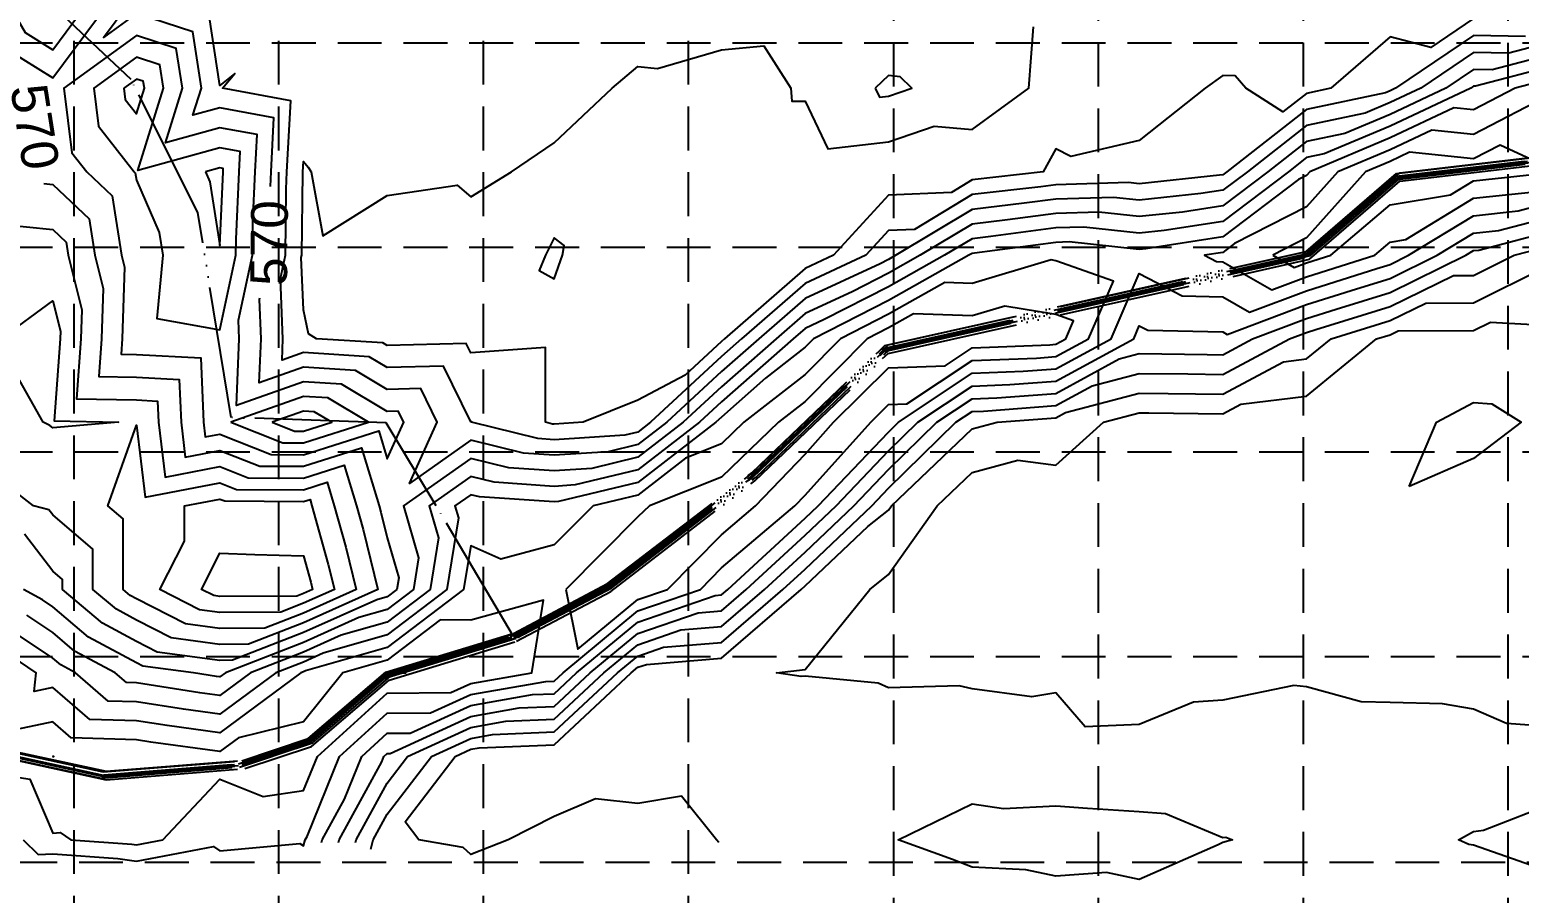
# Model space of a CAD drawing. Header units: feet. Extents: x 2468808 to 2471949, y 7110842 to 7112807.
# Drawn here: x 2469289.5 to 2469645.9, y 7111228.6 to 7111435.4 of the extents above; entities that cross this region are included whole.
import ezdxf
from ezdxf.enums import TextEntityAlignment as Align

# ---------------------------------------------------------------- set-up
doc = ezdxf.new("R2010")
doc.units = ezdxf.units.FT
doc.header["$LTSCALE"] = 35
doc.header["$MEASUREMENT"] = 0
doc.linetypes.add('FL1', pattern=[1.2, 0.9, -0.075, 0, -0.075, 0, -0.075, 0, -0.075])
doc.linetypes.add('HIDDEN', pattern=[0.375, 0.25, -0.125])
for name, color, linetype in [('CONTOURS-MAJ', 250, 'CONTINUOUS'), ('CONTOURS-MIN', 250, 'CONTINUOUS'), ('CREEK_FL', 250, 'FL1'), ('GRID', 254, 'HIDDEN')]:
    doc.layers.add(name, color=color, linetype=linetype)
doc.styles.get("Standard").update_dxf_attribs({"font": 'ARIAL.TTF'})

msp = doc.modelspace()

# ---------------------------------------------------------------- linework, layer by layer
at = {"layer": 'CONTOURS-MAJ', "color": 42}
for points, elevation in [([(2469347.06, 7111397.93), (2469347.21, 7111401.42), (2469347.91, 7111414.35), (2469334.99, 7111416.74), (2469328.53, 7111414.97), (2469330.55, 7111421.42), (2469328.47, 7111434.9), (2469314.99, 7111439.29), (2469307.14, 7111433.57), (2469312.95, 7111441.42), (2469309.49, 7111455.92), (2469294.99, 7111458.27), (2469283.87, 7111450.3), (2469291.7, 7111461.42), (2469288.43, 7111474.86)], 570), ([(2469654.99, 7111432.86), (2469643.4, 7111429.83), (2469634.99, 7111430), (2469622.32, 7111421.42), (2469614.99, 7111417.98), (2469609.02, 7111415.45), (2469594.99, 7111412.5), (2469580.85, 7111401.42), (2469574.99, 7111396.99), (2469569.74, 7111396.18), (2469554.99, 7111394.6), (2469548.83, 7111395.27), (2469534.99, 7111394.87), (2469527.43, 7111393.87), (2469514.99, 7111392.42), (2469496.76, 7111381.42), (2469494.99, 7111380.43), (2469492.96, 7111379.39), (2469474.99, 7111371.09), (2469463.93, 7111361.42), (2469454.99, 7111353.56), (2469441.92, 7111341.42), (2469434.99, 7111336.07), (2469427.92, 7111334.36), (2469414.99, 7111333.54), (2469407.6, 7111334.03), (2469394.99, 7111337.11), (2469380.35, 7111326.78), (2469387, 7111341.42), (2469383.05, 7111349.49), (2469374.99, 7111349.29), (2469367.4, 7111353.84), (2469354.99, 7111354.62), (2469344.41, 7111350.85), (2469344.83, 7111361.42), (2469344.43, 7111370.86), (2469344.51, 7111371.23)], 570), ([(2469292.83, 7111398.58), (2469294.99, 7111398.37), (2469303.68, 7111390.11), (2469305.06, 7111381.42), (2469307.04, 7111373.48), (2469306.64, 7111361.42), (2469305.99, 7111352.42), (2469314.99, 7111352.24), (2469325.25, 7111351.68), (2469325.67, 7111341.42), (2469326.67, 7111333.11), (2469334.99, 7111334.69), (2469344.5, 7111330.93), (2469354.99, 7111330.88), (2469368.86, 7111335.29), (2469373.05, 7111321.42), (2469373.47, 7111319.9), (2469374.99, 7111313.73), (2469377.76, 7111304.19), (2469377.31, 7111301.42), (2469374.99, 7111299.66), (2469372.51, 7111298.94), (2469354.99, 7111291.06), (2469338, 7111284.44), (2469334.99, 7111284.42), (2469319.96, 7111286.39), (2469314.99, 7111288.94), (2469306.88, 7111293.31), (2469297.32, 7111301.42), (2469297.32, 7111303.75), (2469294.99, 7111305.76), (2469288.21, 7111314.65)], 570), ([(2469371.06, 7111239.24), (2469371.64, 7111241.42), (2469374.99, 7111247.56), (2469385.59, 7111261.42), (2469394.99, 7111265.74), (2469400.22, 7111266.66), (2469414.99, 7111267.26), (2469430.12, 7111281.42), (2469434.99, 7111285.45), (2469441.14, 7111287.58), (2469454.99, 7111288.73), (2469469.72, 7111301.42), (2469474.99, 7111306.28), (2469490.99, 7111321.42), (2469494.99, 7111325.62), (2469511.11, 7111341.42), (2469514.99, 7111344), (2469517.68, 7111344.11), (2469534.99, 7111345.42), (2469543.73, 7111350.16), (2469554.99, 7111353.14), (2469566.57, 7111353), (2469574.99, 7111352.89), (2469590.91, 7111361.42), (2469594.99, 7111362.96), (2469597.24, 7111363.67), (2469614.99, 7111369.14), (2469630.15, 7111376.58), (2469634.99, 7111376.6), (2469644.68, 7111381.42), (2469654.99, 7111384.12)], 570), ([(2469188.49, 7111315.67), (2469189.09, 7111315.52), (2469194.99, 7111308.48), (2469201.09, 7111307.53), (2469203.72, 7111301.42), (2469210.74, 7111297.18), (2469214.99, 7111295.18), (2469227.78, 7111294.21), (2469234.99, 7111287.51), (2469248.3, 7111294.73), (2469241.66, 7111281.42), (2469250.49, 7111276.93), (2469254.99, 7111275.44), (2469269.99, 7111276.43), (2469271.38, 7111261.42), (2469272.96, 7111259.4), (2469274.99, 7111258.3), (2469289.53, 7111255.97), (2469294.99, 7111243.01), (2469296.79, 7111243.23), (2469299.31, 7111241.42)], 565), ([(2469299.31, 7111241.42), (2469313.93, 7111240.37), (2469314.99, 7111240.2), (2469321.33, 7111241.42), (2469334.99, 7111255.94), (2469345.34, 7111251.78), (2469354.99, 7111253.22), (2469358.32, 7111261.42), (2469374.99, 7111276.57), (2469390.24, 7111276.68), (2469394.99, 7111278.86), (2469409.62, 7111281.42), (2469412.39, 7111298.82), (2469394.99, 7111294.01), (2469387.71, 7111294.14), (2469374.99, 7111284.48), (2469364.4, 7111281.42), (2469354.99, 7111269.68), (2469339.43, 7111265.86), (2469334.99, 7111262.56), (2469318.41, 7111264.85), (2469314.99, 7111265.38), (2469299.41, 7111265.84), (2469294.99, 7111269.66), (2469280.13, 7111266.56)], 565)]:
    msp.add_lwpolyline(points, dxfattribs=dict(at, elevation=elevation))
at = {"layer": 'CONTOURS-MAJ', "color": 42, "elevation": 565}
for points in [[(2469586.91, 7111381.42), (2469592.04, 7111378.47), (2469594.99, 7111379.58), (2469600.8, 7111381.42), (2469614.99, 7111393.54), (2469629.43, 7111395.86), (2469634.99, 7111399.25), (2469654.98, 7111401.41), (2469654.99, 7111401.41), (2469655.23, 7111401.42), (2469655.02, 7111401.46), (2469654.99, 7111401.47), (2469641.38, 7111407.82), (2469634.99, 7111404.48), (2469619.66, 7111406.09), (2469614.99, 7111403.9), (2469609.14, 7111401.42), (2469594.99, 7111385.56)], [(2469417.75, 7111301.42), (2469420.64, 7111287.08), (2469434.99, 7111298.96), (2469442.12, 7111301.42), (2469454.99, 7111314.51), (2469463.14, 7111321.42), (2469474.99, 7111333.83), (2469481.84, 7111341.42), (2469494.99, 7111354.46), (2469508.52, 7111354.95), (2469514.99, 7111359.26), (2469533.57, 7111360), (2469534.99, 7111360.11), (2469537.41, 7111361.42), (2469539.26, 7111365.69), (2469534.99, 7111367.2), (2469522.82, 7111369.25), (2469514.99, 7111366.92), (2469500.93, 7111367.37), (2469494.99, 7111364.02), (2469489.89, 7111361.42), (2469474.99, 7111346.43), (2469468.61, 7111341.42), (2469454.99, 7111328.32), (2469437.77, 7111321.42), (2469434.99, 7111318.75)]]:
    msp.add_lwpolyline(points, close=True, dxfattribs=at)
at = {"layer": 'CONTOURS-MIN', "color": 42}
for points, elevation in [([(2469278, 7111441.42), (2469284.19, 7111430.63), (2469294.99, 7111423.89), (2469307.97, 7111441.42), (2469305.47, 7111451.9), (2469294.99, 7111453.6)], 569), ([(2469284.52, 7111441.42), (2469288.34, 7111434.77), (2469294.99, 7111430.62), (2469302.99, 7111441.42), (2469301.44, 7111447.88), (2469294.99, 7111448.92)], 568), ([(2469331.05, 7111341.42), (2469331.47, 7111337.91), (2469334.99, 7111338.58), (2469347.28, 7111333.71), (2469354.99, 7111333.67), (2469372.97, 7111339.4), (2469374.99, 7111332.71), (2469378.95, 7111341.42), (2469377.65, 7111344.08), (2469374.99, 7111344.01), (2469364.11, 7111350.54), (2469354.99, 7111351.11), (2469338.97, 7111345.41), (2469339.6, 7111361.42), (2469339.42, 7111365.85), (2469342.76, 7111381.42), (2469342.87, 7111389.3), (2469343.39, 7111401.42), (2469343.87, 7111410.31), (2469334.99, 7111411.95), (2469321.92, 7111408.36), (2469326, 7111421.42), (2469324.53, 7111430.96), (2469314.99, 7111434.07), (2469297.62, 7111421.42), (2469299.55, 7111405.98), (2469303.1, 7111401.42), (2469309.2, 7111395.63), (2469311.46, 7111381.42), (2469312.17, 7111378.6), (2469311.59, 7111361.42), (2469311.33, 7111357.76), (2469314.99, 7111357.69), (2469330.42, 7111356.86)], 569), ([(2469321.3, 7111381.42), (2469319.87, 7111366.3), (2469334.99, 7111363.57), (2469338.82, 7111381.42), (2469338.88, 7111385.31), (2469339.57, 7111401.42), (2469339.83, 7111406.27), (2469334.99, 7111407.16), (2469315.31, 7111401.75), (2469321.46, 7111421.42), (2469320.59, 7111427.02), (2469314.99, 7111428.85), (2469304.79, 7111421.42), (2469305.92, 7111412.36), (2469314.43, 7111401.42), (2469314.72, 7111401.15), (2469314.99, 7111399.44), (2469320.44, 7111386.87)], 568), ([(2469311.96, 7111421.42), (2469312.3, 7111418.73), (2469314.99, 7111415.27), (2469316.91, 7111421.42), (2469316.65, 7111423.09), (2469314.99, 7111423.63)], 567), ([(2469491.78, 7111421.42), (2469492.82, 7111419.25), (2469494.99, 7111419.51), (2469500.56, 7111421.42), (2469497.75, 7111424.18), (2469494.99, 7111424.47)], 571), ([(2469331.53, 7111401.42), (2469332.57, 7111399.01), (2469334.99, 7111383.75), (2469335.75, 7111401.42), (2469335.79, 7111402.23), (2469334.99, 7111402.38)], 567), ([(2469412.86, 7111381.42), (2469411.34, 7111377.77), (2469414.99, 7111375.76), (2469416.93, 7111381.42), (2469417.37, 7111383.8), (2469414.99, 7111385.61)], 572), ([(2469294.24, 7111340.68), (2469292.71, 7111341.42), (2469286.32, 7111352.76), (2469282.65, 7111361.42), (2469294.99, 7111370.5), (2469296.8, 7111363.23), (2469296.74, 7111361.42), (2469295.31, 7111341.74), (2469310.68, 7111341.42), (2469294.99, 7111340.1)], 572), ([(2469337.62, 7111341.42), (2469350.07, 7111336.5), (2469354.99, 7111336.47), (2469370.52, 7111341.42), (2469360.81, 7111347.25), (2469354.99, 7111347.61)], 568), ([(2469619.59, 7111326.03), (2469626.1, 7111341.42), (2469634.99, 7111346.2), (2469639.37, 7111345.81), (2469646.39, 7111341.42), (2469634.99, 7111332.79)], 573), ([(2469347.45, 7111341.42), (2469352.85, 7111339.28), (2469354.99, 7111339.27), (2469361.73, 7111341.42), (2469357.52, 7111343.95), (2469354.99, 7111344.11)], 567), ([(2469313.53, 7111299.97), (2469311.82, 7111301.42), (2469311.84, 7111318.27), (2469308.18, 7111321.42), (2469314.99, 7111340.7), (2469317.07, 7111323.5), (2469334.99, 7111326.92), (2469338.93, 7111325.36), (2469354.99, 7111325.28), (2469360.64, 7111327.08), (2469362.35, 7111321.42), (2469365.1, 7111311.53), (2469367.59, 7111301.42), (2469354.99, 7111295.75), (2469345.7, 7111292.13), (2469334.99, 7111292.07), (2469326.72, 7111293.15), (2469314.99, 7111299.18)], 572), ([(2469330.1, 7111296.54), (2469320.6, 7111301.42), (2469326.51, 7111312.95), (2469326.54, 7111321.42), (2469334.99, 7111323.03), (2469336.14, 7111322.58), (2469354.99, 7111322.48), (2469356.54, 7111322.97), (2469357, 7111321.42), (2469360.92, 7111307.35), (2469362.37, 7111301.42), (2469354.99, 7111298.1), (2469349.54, 7111295.98), (2469334.99, 7111295.9)], 573), ([(2469333.49, 7111299.92), (2469330.56, 7111301.42), (2469334.99, 7111310.05), (2469343.31, 7111309.75), (2469354.99, 7111309.43), (2469356.73, 7111303.16), (2469357.16, 7111301.42), (2469354.99, 7111300.45), (2469353.39, 7111299.82), (2469334.99, 7111299.72)], 574), ([(2469374.92, 7111281.42), (2469374.65, 7111281.08), (2469374.99, 7111281.39), (2469379.46, 7111281.42), (2469375.07, 7111281.5), (2469374.99, 7111281.44)], 564), ([(2469294.93, 7111261.42), (2469294.98, 7111261.42), (2469294.99, 7111261.4), (2469295.2, 7111261.42), (2469294.99, 7111261.43), (2469294.99, 7111261.43)], 564), ([(2469510.32, 7111236.76), (2469497.25, 7111241.42), (2469514.99, 7111250.06), (2469522.48, 7111248.91), (2469534.99, 7111249.58), (2469542.59, 7111249.03), (2469554.99, 7111248.22), (2469561.29, 7111247.72), (2469574.99, 7111242.03), (2469575.67, 7111242.1), (2469577.25, 7111241.42), (2469574.99, 7111240.81), (2469573.84, 7111240.27), (2469554.99, 7111231.95), (2469547.15, 7111233.58), (2469534.99, 7111232.73), (2469527.84, 7111234.27), (2469514.99, 7111234.91)], 572), ([(2469633.85, 7111240.28), (2469631.39, 7111241.42), (2469634.99, 7111243.42), (2469637.35, 7111243.79), (2469654.99, 7111250.65), (2469666.2, 7111252.63), (2469669.35, 7111241.42), (2469654.99, 7111235.48), (2469648.86, 7111235.3), (2469634.99, 7111240.13)], 572)]:
    msp.add_lwpolyline(points, close=True, dxfattribs=dict(at, elevation=elevation))
for points, elevation in [([(2469647.38, 7111433.81), (2469634.99, 7111434.06), (2469616.33, 7111421.42), (2469614.99, 7111420.79), (2469613.9, 7111420.33), (2469594.99, 7111416.35), (2469575.93, 7111401.42), (2469574.99, 7111400.71), (2469574.15, 7111400.58), (2469554.99, 7111398.54), (2469552.39, 7111398.82), (2469534.99, 7111398.32), (2469531.41, 7111397.84), (2469514.99, 7111395.94), (2469501.16, 7111387.59), (2469494.99, 7111387.34), (2469489.57, 7111381.42), (2469474.99, 7111374.69), (2469459.81, 7111361.42), (2469454.99, 7111357.18), (2469438.02, 7111341.42), (2469434.99, 7111339.08), (2469431.9, 7111338.33), (2469414.99, 7111337.26), (2469411.09, 7111337.52), (2469395.15, 7111341.42), (2469395.15, 7111341.58), (2469394.99, 7111341.57), (2469388.46, 7111354.9), (2469374.99, 7111354.56), (2469370.7, 7111357.13), (2469354.99, 7111358.12), (2469349.85, 7111356.29), (2469350.06, 7111361.42), (2469349.45, 7111375.88), (2469350.64, 7111381.42), (2469350.85, 7111397.29), (2469351.03, 7111401.42), (2469351.96, 7111418.39), (2469335.59, 7111421.42), (2469338.55, 7111424.98), (2469334.99, 7111422.11), (2469332.4, 7111438.84)], 571), ([(2469634.99, 7111438.12), (2469624.75, 7111431.19), (2469614.99, 7111433.72), (2469600.79, 7111421.42), (2469594.99, 7111420.2), (2469589.35, 7111415.79), (2469580.46, 7111421.42), (2469577.94, 7111424.37), (2469574.99, 7111424.5), (2469570.77, 7111421.42), (2469554.99, 7111408.9), (2469538.62, 7111405.06), (2469534.99, 7111406.95), (2469531.97, 7111401.42), (2469514.99, 7111399.45), (2469510.02, 7111396.46), (2469494.99, 7111395.84), (2469481.77, 7111381.42), (2469474.99, 7111378.29), (2469455.7, 7111361.42), (2469454.99, 7111360.8), (2469446.29, 7111352.72), (2469434.99, 7111346.73), (2469421.87, 7111341.42), (2469414.99, 7111340.99), (2469414.58, 7111341.01), (2469412.91, 7111341.42), (2469412.91, 7111359.34), (2469394.99, 7111358.02), (2469393.87, 7111360.3), (2469374.99, 7111359.83), (2469373.99, 7111360.43), (2469358.12, 7111361.42), (2469356.2, 7111362.64), (2469354.99, 7111368.38), (2469354.46, 7111380.89), (2469354.57, 7111381.42), (2469354.85, 7111401.28), (2469354.85, 7111401.42), (2469354.99, 7111403.91), (2469356.06, 7111402.5), (2469356.83, 7111401.42), (2469359.63, 7111386.06), (2469374.99, 7111395.7), (2469391.77, 7111398.21), (2469394.99, 7111395.41), (2469404.75, 7111401.42), (2469414.99, 7111408.38), (2469428.85, 7111421.42), (2469434.99, 7111426.61), (2469439.7, 7111426.13), (2469454.99, 7111430.65), (2469465.12, 7111431.55), (2469471.62, 7111421.42), (2469471.86, 7111418.3), (2469474.99, 7111418.32), (2469480.47, 7111406.91), (2469494.99, 7111408.6), (2469505.93, 7111412.36), (2469514.99, 7111411.56), (2469528.52, 7111421.42), (2469529.66, 7111436.09)], 572), ([(2469654.99, 7111429.92), (2469639.42, 7111425.86), (2469634.99, 7111425.95), (2469628.31, 7111421.42), (2469614.99, 7111415.16), (2469604.14, 7111410.58), (2469594.99, 7111408.65), (2469585.76, 7111401.42), (2469574.99, 7111393.27), (2469565.34, 7111391.77), (2469554.99, 7111390.67), (2469545.28, 7111391.72), (2469534.99, 7111391.42), (2469523.46, 7111389.89), (2469514.99, 7111388.91), (2469502.58, 7111381.42), (2469494.99, 7111377.14), (2469486.27, 7111372.7), (2469474.99, 7111367.49), (2469468.05, 7111361.42), (2469454.99, 7111349.93), (2469445.82, 7111341.42), (2469434.99, 7111333.05), (2469423.95, 7111330.38), (2469414.99, 7111329.82), (2469404.1, 7111330.54), (2469394.99, 7111332.77), (2469378.91, 7111321.42), (2469382.53, 7111308.96), (2469381.31, 7111301.42), (2469374.99, 7111296.62), (2469368.24, 7111294.68), (2469354.99, 7111288.71), (2469336.29, 7111281.42), (2469334.99, 7111280.46), (2469334.14, 7111280.57), (2469328.68, 7111281.42), (2469316.57, 7111283.01), (2469314.99, 7111283.82), (2469303.55, 7111289.98), (2469294.99, 7111297.24), (2469292.49, 7111298.92), (2469288, 7111301.42)], 569), ([(2469654.99, 7111426.99), (2469635.45, 7111421.88), (2469634.99, 7111421.89), (2469634.3, 7111421.42), (2469614.99, 7111412.34), (2469599.26, 7111405.7), (2469594.99, 7111404.8), (2469590.68, 7111401.42), (2469574.99, 7111389.55), (2469560.93, 7111387.37), (2469554.99, 7111386.73), (2469541.73, 7111388.16), (2469534.99, 7111387.97), (2469519.48, 7111385.92), (2469514.99, 7111385.39), (2469508.41, 7111381.42), (2469494.99, 7111373.86), (2469479.58, 7111366.01), (2469474.99, 7111363.89), (2469472.16, 7111361.42), (2469454.99, 7111346.31), (2469449.72, 7111341.42), (2469434.99, 7111330.04), (2469419.97, 7111326.41), (2469414.99, 7111326.09), (2469400.61, 7111327.05), (2469394.99, 7111328.42), (2469385.07, 7111321.42), (2469387.3, 7111313.74), (2469385.3, 7111301.42), (2469374.99, 7111293.59), (2469363.97, 7111290.41), (2469354.99, 7111286.36), (2469342.31, 7111281.42), (2469334.99, 7111275.98), (2469330.21, 7111276.64), (2469314.99, 7111279.01), (2469312.65, 7111279.08), (2469309.94, 7111281.42), (2469300.22, 7111286.65), (2469294.99, 7111291.09), (2469288.8, 7111295.23)], 568), ([(2469654.99, 7111424.05), (2469644.94, 7111421.42), (2469634.99, 7111416.22), (2469630.28, 7111416.72), (2469614.99, 7111409.53), (2469595.81, 7111401.42), (2469594.99, 7111400.5), (2469593.1, 7111399.53), (2469574.99, 7111385.82), (2469556.53, 7111382.96), (2469554.99, 7111382.8), (2469538.18, 7111384.61), (2469534.99, 7111384.52), (2469515.51, 7111381.94), (2469514.99, 7111381.88), (2469514.23, 7111381.42), (2469494.99, 7111370.58), (2469477.01, 7111361.42), (2469474.99, 7111359.39), (2469465.54, 7111351.97), (2469454.99, 7111342.69), (2469453.62, 7111341.42), (2469434.99, 7111327.03), (2469416, 7111322.43), (2469414.99, 7111322.37), (2469397.12, 7111323.56), (2469394.99, 7111324.08), (2469391.23, 7111321.42), (2469392.07, 7111318.51), (2469389.3, 7111301.42), (2469374.99, 7111290.55), (2469359.7, 7111286.14), (2469354.99, 7111284.02), (2469348.33, 7111281.42), (2469334.99, 7111271.51), (2469326.28, 7111272.71), (2469314.99, 7111274.47), (2469308.23, 7111274.67), (2469300.42, 7111281.42), (2469296.89, 7111283.32), (2469294.99, 7111284.94), (2469285.11, 7111291.55)], 567), ([(2469653.68, 7111420.12), (2469634.99, 7111410.35), (2469624.97, 7111411.4), (2469614.99, 7111406.71), (2469602.47, 7111401.42), (2469594.99, 7111393.03), (2469577.78, 7111384.22), (2469574.99, 7111382.1), (2469570.6, 7111381.42), (2469573.49, 7111379.92), (2469574.99, 7111379.89), (2469586.7, 7111373.14), (2469594.99, 7111376.26), (2469611.31, 7111381.42), (2469614.99, 7111384.57), (2469618.74, 7111385.17), (2469634.99, 7111395.07), (2469650.29, 7111396.73)], 566), ([(2469359.27, 7111240.79), (2469359.44, 7111241.42), (2469364.77, 7111251.2), (2469368.92, 7111261.42), (2469374.99, 7111266.94), (2469380.54, 7111266.97), (2469394.99, 7111273.61), (2469409.77, 7111276.2), (2469414.99, 7111276.42), (2469420.34, 7111281.42), (2469434.99, 7111293.56), (2469453.52, 7111299.95), (2469454.99, 7111300.07), (2469456.55, 7111301.42), (2469474.99, 7111318.43), (2469478.15, 7111321.42), (2469494.99, 7111339.1), (2469497.36, 7111341.42), (2469514.99, 7111353.16), (2469527.21, 7111353.64), (2469534.99, 7111354.23), (2469548.24, 7111361.42), (2469554.99, 7111377.04), (2469565.26, 7111371.69), (2469574.99, 7111371.48), (2469581.37, 7111367.8), (2469594.99, 7111372.93), (2469611.83, 7111378.26), (2469614.99, 7111379.24), (2469619.44, 7111381.42), (2469634.99, 7111390.89), (2469645.61, 7111392.04), (2469654.99, 7111394.5)], 567), ([(2469282.43, 7111388.86), (2469294.99, 7111387.61), (2469298.16, 7111384.59), (2469298.67, 7111381.42), (2469301.92, 7111368.35), (2469301.69, 7111361.42), (2469300.65, 7111347.08), (2469314.99, 7111346.78), (2469320.08, 7111346.51), (2469320.28, 7111341.42), (2469321.87, 7111328.31), (2469334.99, 7111330.8), (2469341.71, 7111328.15), (2469354.99, 7111328.08), (2469364.75, 7111331.19), (2469367.7, 7111321.42), (2469369.29, 7111315.72), (2469372.8, 7111301.42), (2469354.99, 7111293.4), (2469341.85, 7111288.28), (2469334.99, 7111288.25), (2469323.34, 7111289.77), (2469314.99, 7111294.06), (2469310.2, 7111296.64), (2469304.57, 7111301.42), (2469304.58, 7111311.01), (2469294.99, 7111319.27), (2469294.06, 7111320.49), (2469290.39, 7111321.42), (2469281.69, 7111328.13)], 571), ([(2469363.34, 7111240.79), (2469363.51, 7111241.42), (2469373.7, 7111260.14), (2469374.23, 7111261.42), (2469374.99, 7111262.12), (2469375.69, 7111262.12), (2469394.99, 7111270.99), (2469406.59, 7111273.02), (2469414.99, 7111273.37), (2469423.6, 7111281.42), (2469434.99, 7111290.86), (2469449.39, 7111295.83), (2469454.99, 7111296.29), (2469460.94, 7111301.42), (2469474.99, 7111314.38), (2469482.43, 7111321.42), (2469494.99, 7111334.6), (2469501.95, 7111341.42), (2469514.99, 7111350.11), (2469524.03, 7111350.47), (2469534.99, 7111351.29), (2469553.65, 7111361.42), (2469554.99, 7111364.52), (2469557.03, 7111363.46), (2469574.99, 7111363.07), (2469576.04, 7111362.47), (2469594.99, 7111369.61), (2469606.97, 7111373.4), (2469614.99, 7111375.87), (2469626.3, 7111381.42), (2469634.99, 7111386.72), (2469640.92, 7111387.36), (2469654.99, 7111391.04)], 568), ([(2469367.41, 7111240.79), (2469367.58, 7111241.42), (2469374.99, 7111255.03), (2469379.88, 7111261.42), (2469394.99, 7111268.36), (2469403.41, 7111269.84), (2469414.99, 7111270.31), (2469426.86, 7111281.42), (2469434.99, 7111288.16), (2469445.27, 7111291.7), (2469454.99, 7111292.51), (2469465.33, 7111301.42), (2469474.99, 7111310.33), (2469486.71, 7111321.42), (2469494.99, 7111330.11), (2469506.53, 7111341.42), (2469514.99, 7111347.06), (2469520.86, 7111347.29), (2469534.99, 7111348.36), (2469550.15, 7111356.59), (2469554.99, 7111357.87), (2469571.24, 7111357.67), (2469574.99, 7111357.62), (2469582.08, 7111361.42), (2469594.99, 7111366.28), (2469602.1, 7111368.53), (2469614.99, 7111372.51), (2469633.16, 7111381.42), (2469634.99, 7111382.54), (2469636.24, 7111382.67), (2469654.99, 7111387.58)], 569), ([(2469287.92, 7111241.42), (2469291.52, 7111237.95), (2469294.99, 7111238.12), (2469310.56, 7111236.99), (2469314.99, 7111236.29), (2469333.41, 7111239.85), (2469334.99, 7111238.78), (2469354.14, 7111240.57), (2469354.99, 7111239.98), (2469355.37, 7111241.42), (2469355.84, 7111242.27), (2469363.62, 7111261.42), (2469374.99, 7111271.75), (2469385.39, 7111271.83), (2469394.99, 7111276.23), (2469412.95, 7111279.38), (2469414.99, 7111279.47), (2469417.08, 7111281.42), (2469434.99, 7111296.26), (2469449.95, 7111301.42), (2469454.99, 7111306.55), (2469472.53, 7111321.42), (2469474.99, 7111323.99), (2469490.71, 7111341.42), (2469494.99, 7111345.66), (2469499.39, 7111345.82), (2469514.99, 7111356.21), (2469530.39, 7111356.82), (2469534.99, 7111357.17), (2469542.82, 7111361.42), (2469548.79, 7111375.23), (2469534.99, 7111380.11), (2469533.87, 7111380.3), (2469514.99, 7111374.68), (2469508.45, 7111374.88), (2469494.99, 7111367.3), (2469483.45, 7111361.42), (2469474.99, 7111352.91), (2469460.36, 7111341.42), (2469454.99, 7111336.26), (2469446.38, 7111332.81), (2469434.99, 7111324.01), (2469424.28, 7111321.42), (2469414.99, 7111312.1), (2469402.23, 7111308.67), (2469394.99, 7111311.85), (2469393.29, 7111301.42), (2469374.99, 7111287.51), (2469355.44, 7111281.87), (2469354.99, 7111281.67), (2469354.36, 7111281.42), (2469334.99, 7111267.04), (2469322.34, 7111268.78), (2469314.99, 7111269.92), (2469303.82, 7111270.25), (2469294.99, 7111277.89), (2469290.53, 7111276.96), (2469291.04, 7111281.42), (2469281.43, 7111287.86)], 566), ([(2469454.34, 7111240.79), (2469453.82, 7111241.42), (2469445.43, 7111251.86), (2469434.99, 7111250.14), (2469424.84, 7111251.28), (2469414.99, 7111247.05), (2469403.93, 7111241.42), (2469394.99, 7111237.95), (2469393.18, 7111239.61), (2469382.59, 7111241.42), (2469379.3, 7111245.73), (2469391.3, 7111261.42), (2469394.99, 7111263.12), (2469397.04, 7111263.48), (2469414.99, 7111264.21), (2469433.38, 7111281.42), (2469434.99, 7111282.75), (2469437.02, 7111283.45), (2469454.99, 7111284.95), (2469474.11, 7111301.42), (2469474.99, 7111302.23), (2469490.05, 7111316.48), (2469494.99, 7111320.41), (2469495.7, 7111321.42), (2469514.99, 7111339.82), (2469520.98, 7111341.42), (2469534.99, 7111342.48), (2469537.3, 7111343.74), (2469554.99, 7111348.41), (2469561.9, 7111348.33), (2469574.99, 7111348.15), (2469589.5, 7111355.93), (2469594.99, 7111356.62), (2469600.86, 7111361.42), (2469614.99, 7111365.78), (2469623.54, 7111369.97), (2469634.99, 7111370.01), (2469652.11, 7111378.54)], 571), ([(2469654.99, 7111268.38), (2469642.83, 7111269.27), (2469634.99, 7111272.72), (2469627.58, 7111274.02), (2469614.99, 7111274.3), (2469608.06, 7111274.5), (2469594.99, 7111278.1), (2469591.98, 7111278.41), (2469574.99, 7111274.92), (2469567.98, 7111274.41), (2469554.99, 7111269.05), (2469542.07, 7111268.5), (2469534.99, 7111276.62), (2469529.26, 7111275.69), (2469514.99, 7111277.56), (2469511.89, 7111278.32), (2469494.99, 7111277.84), (2469492.52, 7111278.96), (2469474.99, 7111280.63), (2469474.1, 7111280.53), (2469468.17, 7111281.42), (2469474.99, 7111282.25), (2469490.51, 7111301.42), (2469494.99, 7111304.99), (2469506.62, 7111321.42), (2469514.99, 7111329.4), (2469525.89, 7111332.32), (2469534.99, 7111331.13), (2469546.42, 7111341.42), (2469554.99, 7111343.69), (2469557.23, 7111343.66), (2469574.99, 7111343.42), (2469579.3, 7111345.73), (2469594.99, 7111347.7), (2469611.78, 7111361.42), (2469614.99, 7111362.41), (2469616.93, 7111363.36), (2469634.99, 7111363.43), (2469638.99, 7111365.42), (2469654.99, 7111364.52)], 572)]:
    msp.add_lwpolyline(points, dxfattribs=dict(at, elevation=elevation))
at = {"layer": 'CREEK_FL', "color": 5}
for points in [[(2469405.21, 7111290.11), (2469386.73, 7111321.4), (2469374.79, 7111341.28), (2469337.64, 7111342.61), (2469329.68, 7111391.67), (2469313.76, 7111423.49), (2469289.88, 7111446.03), (2469273.96, 7111459.29), (2469263.34, 7111496.41), (2469263.34, 7111538.84), (2469252.73, 7111602.16), (2469248.75, 7111649.89)], [(2469135.55, 7111328.56), (2469157.68, 7111335.19), (2469213.4, 7111319.28), (2469255.86, 7111282.15), (2469274.43, 7111279.5), (2469275.76, 7111263.59), (2469306.27, 7111256.96), (2469339.44, 7111259.61), (2469355.36, 7111264.92), (2469373.94, 7111280.83), (2469404.45, 7111290.11), (2469427.01, 7111302.04), (2469461.5, 7111328.56), (2469493.35, 7111359.05), (2469594.18, 7111381.59), (2469615.81, 7111400.28), (2469660.92, 7111405.58)], [(2469135.8, 7111327.8), (2469157.93, 7111334.43), (2469213.65, 7111318.52), (2469256.11, 7111281.4), (2469274.68, 7111278.75), (2469276.01, 7111262.84), (2469306.53, 7111256.21), (2469339.69, 7111258.86), (2469355.62, 7111264.16), (2469374.19, 7111280.07), (2469404.71, 7111289.35), (2469427.26, 7111301.29), (2469461.76, 7111327.8), (2469493.6, 7111358.3), (2469594.43, 7111380.84), (2469616.07, 7111399.52), (2469661.18, 7111404.83)], [(2469136.31, 7111329.31), (2469158.43, 7111335.94), (2469214.16, 7111320.03), (2469256.61, 7111282.91), (2469275.19, 7111280.26), (2469276.51, 7111264.35), (2469307.03, 7111257.72), (2469340.2, 7111260.37), (2469356.12, 7111265.67), (2469374.69, 7111281.58), (2469405.21, 7111290.86), (2469427.76, 7111302.8), (2469462.26, 7111329.31), (2469494.1, 7111359.81), (2469594.93, 7111382.35), (2469616.57, 7111401.03), (2469661.68, 7111406.34)], [(2469136.31, 7111328.56), (2469158.43, 7111335.19), (2469214.16, 7111319.28), (2469256.61, 7111282.15), (2469275.19, 7111279.5), (2469276.51, 7111263.59), (2469307.03, 7111256.96), (2469340.2, 7111259.61), (2469356.12, 7111264.92), (2469374.69, 7111280.83), (2469405.21, 7111290.11), (2469427.76, 7111302.04), (2469462.26, 7111328.56), (2469494.1, 7111359.05), (2469594.93, 7111381.59), (2469616.57, 7111400.28), (2469661.68, 7111405.58)], [(2469136.43, 7111328.18), (2469158.56, 7111334.81), (2469214.28, 7111318.9), (2469256.74, 7111281.78), (2469275.31, 7111279.12), (2469276.64, 7111263.21), (2469307.15, 7111256.59), (2469340.32, 7111259.24), (2469356.24, 7111264.54), (2469374.82, 7111280.45), (2469405.33, 7111289.73), (2469427.89, 7111301.66), (2469462.39, 7111328.18), (2469494.23, 7111358.68), (2469595.06, 7111381.22), (2469616.7, 7111399.9), (2469661.81, 7111405.21)], [(2469137.06, 7111329.44), (2469159.19, 7111336.07), (2469214.91, 7111320.16), (2469257.37, 7111283.04), (2469275.94, 7111280.38), (2469277.27, 7111264.47), (2469307.78, 7111257.84), (2469340.95, 7111260.5), (2469356.87, 7111265.8), (2469375.45, 7111281.71), (2469405.96, 7111290.99), (2469428.52, 7111302.92), (2469463.01, 7111329.44), (2469494.86, 7111359.94), (2469595.69, 7111382.48), (2469617.33, 7111401.16), (2469662.44, 7111406.46)], [(2469137.06, 7111327.42), (2469159.19, 7111334.06), (2469214.91, 7111318.15), (2469257.37, 7111281.02), (2469275.94, 7111278.37), (2469277.27, 7111262.46), (2469307.78, 7111255.83), (2469340.95, 7111258.48), (2469356.87, 7111263.79), (2469375.45, 7111279.7), (2469405.96, 7111288.98), (2469428.52, 7111300.91), (2469463.01, 7111327.43), (2469494.86, 7111357.92), (2469595.69, 7111380.46), (2469617.33, 7111399.15), (2469662.44, 7111404.45)], [(2469137.31, 7111328.3), (2469159.44, 7111334.94), (2469215.16, 7111319.03), (2469257.62, 7111281.9), (2469276.19, 7111279.25), (2469277.52, 7111263.34), (2469308.04, 7111256.71), (2469341.2, 7111259.36), (2469357.13, 7111264.67), (2469375.7, 7111280.58), (2469406.22, 7111289.86), (2469428.77, 7111301.79), (2469463.27, 7111328.31), (2469495.11, 7111358.8), (2469595.94, 7111381.34), (2469617.58, 7111400.03), (2469662.69, 7111405.33)]]:
    msp.add_lwpolyline(points, dxfattribs=at)
at = {"layer": 'GRID', "color": 252, "linetype": 'HIDDEN', "ltscale": 1.2}
for p, q in [((2469300, 7112755.79), (2469300, 7111040.11)), ((2469349, 7112755.79), (2469349, 7111040.11)), ((2469398, 7112755.79), (2469398, 7111040.11)), ((2469447, 7112755.79), (2469447, 7111040.11)), ((2469496.16, 7112755.33), (2469496.16, 7111040.11)), ((2469545.16, 7112755.33), (2469545.16, 7111040.11)), ((2469594.16, 7112755.33), (2469594.16, 7111040.11)), ((2469643.16, 7112755.33), (2469643.16, 7111040.11)), ((2468859.16, 7111432.33), (2471897.16, 7111432.33)), ((2468859.16, 7111383.33), (2471897.16, 7111383.33)), ((2468859.16, 7111334.33), (2471897.16, 7111334.33)), ((2468859.16, 7111285.33), (2471897.16, 7111285.33)), ((2468860.26, 7111236.11), (2471898.26, 7111236.11))]:
    msp.add_line(p, q, dxfattribs=at)

# ---------------------------------------------------------------- texts
at = {"layer": 'CONTOURS-MAJ', "color": 42}
for rotation, p in [(278.9263, (2469290.74, 7111412.18)), (89.2124, (2469346.74, 7111384.36))]:
    msp.add_text('570', height=8.8, rotation=rotation, dxfattribs=at).set_placement(p, align=Align.MIDDLE)

doc.saveas('drawing.dxf')
